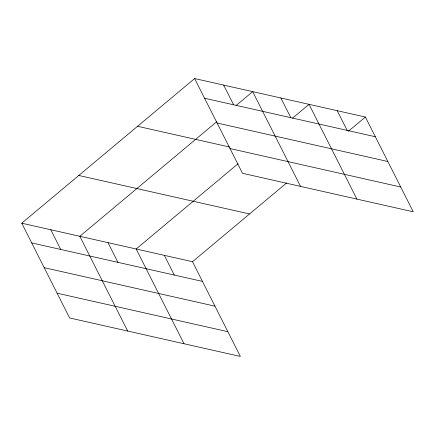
<?xml version="1.0" encoding="UTF-8"?>
<svg xmlns="http://www.w3.org/2000/svg" width="435" height="435" viewBox="0 0 435 435"><rect width="100%" height="100%" fill="white"/><g stroke="black" fill="none" stroke-linecap="round" stroke-linejoin="round"><path stroke-width="0.65" d="M21.75 223.204L192.504 261.701L240.37 356.45L69.611 317.958L21.75 223.204L194.63 78.55L365.389 117.042L413.25 211.796L242.496 173.299L194.63 78.55M216.902 121.582L79.806 236.292L127.667 331.046M236.091 105.526L252.686 91.638L300.552 186.387M238.065 163.723L136.155 248.994L184.021 343.748M292.44 118.228L309.04 104.34L356.901 199.094M192.504 261.701L286.681 182.901M348.272 131.365L365.389 117.042M204.586 98.25L375.34 136.742M217.092 123.018L387.851 161.51M137.58 126.286L229.707 147.052M229.984 148.536L400.738 187.028M78.8 175.468L249.554 213.96M31.701 242.909L202.46 281.401M44.212 267.672L214.966 306.169M57.105 293.19L227.858 331.688M337.212 110.691L347.163 130.391M280.863 97.989L290.814 117.689M223.661 85.091L233.611 104.791M164.332 255.35L174.283 275.05M107.983 242.643L117.934 262.349M50.781 229.751L60.731 249.451"/></g></svg>
